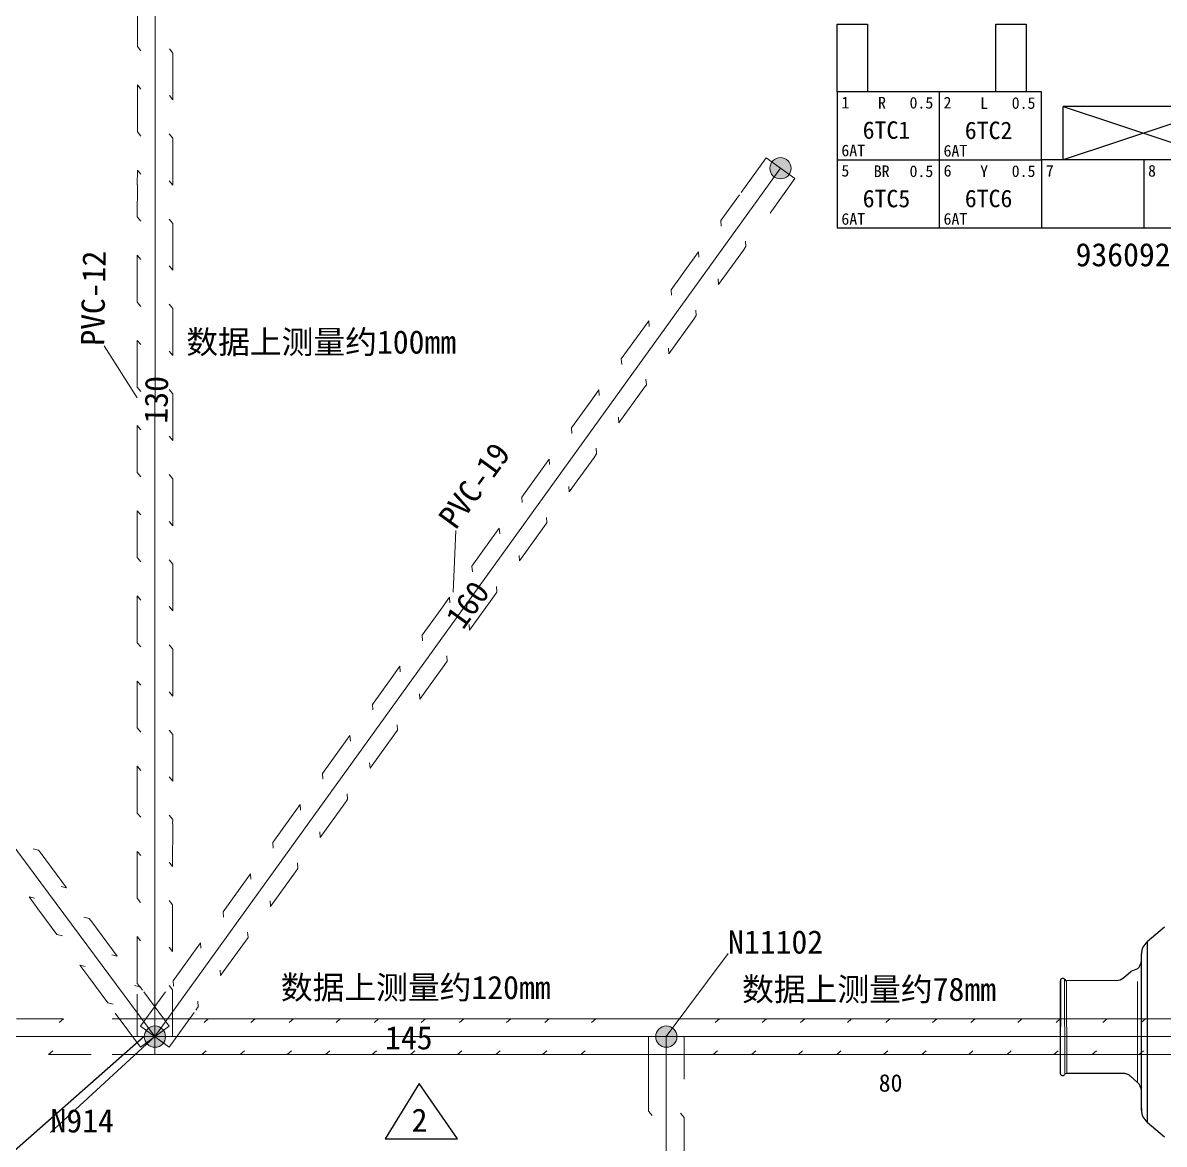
# Model space of a CAD drawing. Header units: millimetres. Extents: x 6 to 3615, y -854 to 0.
# Drawn here: x 559 to 693, y -577.8 to -446.2 of the extents above; entities that cross this region are included whole.
import ezdxf

# ---------------------------------------------------------------- set-up
doc = ezdxf.new("R2010")
doc.units = ezdxf.units.MM
doc.styles.add('4eff5b8b_Style', font='simfang.ttf')

msp = doc.modelspace()

# ---------------------------------------------------------------- hatches: boundary and pattern name
h = msp.add_hatch(color=256)
edge = h.paths.add_edge_path()
edge.add_arc((647.96, -463.22), 1.25, 0, 360)
h = msp.add_hatch(color=256)
edge = h.paths.add_edge_path()
edge.add_arc((647.96, -463.22), 1.25, 0, 360)
h = msp.add_hatch(color=256)
edge = h.paths.add_edge_path()
edge.add_arc((574.52, -565.19), 1.25, 0, 360)
h = msp.add_hatch(color=256)
edge = h.paths.add_edge_path()
edge.add_arc((574.52, -565.19), 1.25, 0, 360)
h = msp.add_hatch(color=256)
edge = h.paths.add_edge_path()
edge.add_arc((634.56, -565.19), 1.25, 0, 360)
h = msp.add_hatch(color=256)
edge = h.paths.add_edge_path()
edge.add_arc((634.56, -565.19), 1.25, 0, 360)

# ---------------------------------------------------------------- linework, layer by layer
at = {"color": 1}
msp.add_line((573.27, -565.19), (459.56, -665.19), dxfattribs=at)
at = {"linetype": 'Continuous', "lineweight": 13}
for points in [[(574.52, -565.19), (459.56, -410.19)], [(574.52, -565.19), (574.56, -415.19)], [(647.96, -463.22), (574.52, -565.19)], [(572.46, -490.19), (568.56, -484.09)], [(609.55, -512.99), (609.84, -505.77)], [(634.56, -565.19), (641.81, -555.44)], [(681.36, -569.49), (681.32, -558.49)], [(681.55, -558.63), (681.56, -569.43)], [(689.87, -570.57), (689.87, -558.71)], [(574.52, -565.19), (459.56, -565.19)], [(574.52, -565.19), (562.27, -576.44)], [(574.52, -565.19), (634.56, -565.19)], [(634.56, -565.19), (974.56, -565.19)], [(634.56, -565.19), (634.56, -720.19)]]:
    msp.add_lwpolyline(points, dxfattribs=at)
at = {"linetype": 'Continuous', "lineweight": 0}
for points in [[(572.47, -448.94), (572.47, -445.19)], [(572.47, -448.94), (572.89, -449.44)], [(576.63, -449.7), (576.22, -449.2)], [(576.63, -450.2), (576.63, -449.7)], [(576.63, -455.2), (576.63, -450.2)], [(572.47, -455.19), (572.47, -453.44)], [(572.47, -453.44), (572.89, -453.94)], [(572.47, -458.94), (572.47, -455.19)], [(576.63, -455.2), (576.22, -454.7)], [(572.47, -458.94), (572.88, -459.44)], [(576.63, -459.7), (576.21, -459.2)], [(576.63, -460.2), (576.63, -459.7)], [(576.63, -465.2), (576.63, -460.2)], [(646.27, -462.01), (643.35, -466.06)], [(649.65, -464.44), (646.27, -462.01)], [(572.46, -465.19), (572.47, -463.44)], [(572.47, -463.44), (572.88, -463.94)], [(576.63, -465.2), (576.21, -464.7)], [(649.65, -464.44), (646.73, -468.5)], [(572.46, -468.94), (572.47, -465.19)], [(640.96, -469.38), (643.15, -466.33)], [(572.46, -468.94), (572.88, -469.44)], [(576.63, -469.7), (576.21, -469.2)], [(576.62, -475.2), (576.63, -470.2)], [(576.63, -470.2), (576.63, -469.7)], [(640.96, -469.38), (641.01, -470.03)], [(640.69, -476.88), (643.61, -472.83)], [(643.61, -472.83), (643.9, -472.42)], [(643.9, -472.42), (643.86, -471.77)], [(572.46, -475.19), (572.46, -473.44)], [(572.46, -473.44), (572.88, -473.94)], [(637.31, -474.45), (638.33, -473.03)], [(638.33, -473.03), (638.38, -473.68)], [(572.46, -478.94), (572.46, -475.19)], [(576.62, -475.2), (576.21, -474.7)], [(635.12, -477.49), (637.31, -474.45)], [(640.69, -476.88), (640.64, -476.23)], [(635.12, -477.49), (635.16, -478.14)], [(572.46, -478.94), (572.88, -479.44)], [(576.62, -479.7), (576.21, -479.2)], [(576.62, -480.2), (576.62, -479.7)], [(576.62, -485.2), (576.62, -480.2)], [(634.85, -485), (637.77, -480.94)], [(637.77, -480.94), (638.06, -480.53)], [(638.06, -480.53), (638.02, -479.89)], [(631.47, -482.56), (632.49, -481.14)], [(632.49, -481.14), (632.53, -481.79)], [(572.46, -485.19), (572.46, -483.44)], [(572.46, -483.44), (572.88, -483.94)], [(629.27, -485.6), (631.47, -482.56)], [(576.62, -485.2), (576.21, -484.7)], [(634.85, -485), (634.8, -484.35)], [(572.46, -488.94), (572.46, -485.19)], [(629.27, -485.6), (629.32, -486.26)], [(572.46, -488.94), (572.88, -489.44)], [(631.92, -489.05), (632.22, -488.65)], [(632.22, -488.65), (632.17, -488)], [(576.62, -489.7), (576.21, -489.2)], [(576.62, -490.2), (576.62, -489.7)], [(576.62, -495.2), (576.62, -490.2)], [(625.62, -490.68), (626.64, -489.26)], [(626.64, -489.26), (626.69, -489.91)], [(629, -493.11), (631.92, -489.05)], [(623.43, -493.72), (625.62, -490.68)], [(629, -493.11), (628.96, -492.46)], [(572.46, -495.19), (572.46, -493.44)], [(572.46, -493.44), (572.87, -493.94)], [(623.43, -493.72), (623.47, -494.37)], [(572.45, -498.94), (572.46, -495.19)], [(576.62, -495.2), (576.2, -494.7)], [(626.08, -497.17), (626.37, -496.76)], [(626.37, -496.76), (626.33, -496.11)], [(619.78, -498.79), (620.8, -497.37)], [(620.8, -497.37), (620.84, -498.02)], [(623.16, -501.23), (626.08, -497.17)], [(572.45, -498.94), (572.87, -499.44)], [(576.62, -499.7), (576.2, -499.2)], [(576.62, -500.2), (576.62, -499.7)], [(617.58, -501.83), (619.78, -498.79)], [(576.62, -505.2), (576.62, -500.2)], [(623.16, -501.23), (623.11, -500.58)], [(617.58, -501.83), (617.63, -502.48)], [(572.45, -505.19), (572.45, -503.44)], [(572.45, -503.44), (572.87, -503.94)], [(576.62, -505.2), (576.2, -504.7)], [(620.23, -505.28), (620.53, -504.88)], [(620.53, -504.88), (620.48, -504.23)], [(572.45, -508.94), (572.45, -505.19)], [(613.93, -506.91), (614.95, -505.48)], [(614.95, -505.48), (615, -506.14)], [(617.31, -509.34), (620.23, -505.28)], [(611.74, -509.95), (613.93, -506.91)], [(572.45, -508.94), (572.87, -509.44)], [(617.31, -509.34), (617.27, -508.69)], [(576.61, -509.7), (576.2, -509.2)], [(576.61, -510.2), (576.61, -509.7)], [(576.61, -515.2), (576.61, -510.2)], [(611.74, -509.95), (611.79, -510.6)], [(614.39, -513.4), (614.68, -512.99)], [(614.68, -512.99), (614.64, -512.34)], [(572.45, -515.19), (572.45, -513.44)], [(572.45, -513.44), (572.87, -513.94)], [(608.09, -515.02), (609.11, -513.6)], [(609.11, -513.6), (609.16, -514.25)], [(611.47, -517.46), (614.39, -513.4)], [(572.45, -518.94), (572.45, -515.19)], [(576.61, -515.2), (576.2, -514.7)], [(605.9, -518.06), (608.09, -515.02)], [(611.47, -517.46), (611.42, -516.8)], [(605.9, -518.06), (605.94, -518.71)], [(572.45, -518.94), (572.86, -519.44)], [(576.61, -519.7), (576.2, -519.2)], [(576.61, -520.2), (576.61, -519.7)], [(576.61, -525.2), (576.61, -520.2)], [(608.54, -521.51), (608.84, -521.11)], [(608.84, -521.11), (608.79, -520.46)], [(602.24, -523.13), (603.27, -521.71)], [(603.27, -521.71), (603.31, -522.36)], [(605.62, -525.57), (608.54, -521.51)], [(572.45, -525.19), (572.45, -523.44)], [(572.45, -523.44), (572.86, -523.94)], [(600.05, -526.18), (602.24, -523.13)], [(572.45, -528.94), (572.45, -525.19)], [(576.61, -525.2), (576.19, -524.7)], [(605.62, -525.57), (605.58, -524.92)], [(600.05, -526.18), (600.1, -526.83)], [(572.45, -528.94), (572.86, -529.44)], [(576.61, -529.7), (576.19, -529.2)], [(602.7, -529.62), (602.99, -529.22)], [(602.99, -529.22), (602.95, -528.57)], [(576.61, -530.2), (576.61, -529.7)], [(576.61, -535.2), (576.61, -530.2)], [(596.4, -531.25), (597.42, -529.83)], [(597.42, -529.83), (597.47, -530.48)], [(599.78, -533.68), (602.7, -529.62)], [(594.21, -534.29), (596.4, -531.25)], [(599.78, -533.68), (599.73, -533.03)], [(572.44, -535.19), (572.44, -533.44)], [(572.44, -533.44), (572.86, -533.94)], [(594.21, -534.29), (594.25, -534.94)], [(572.44, -538.94), (572.44, -535.19)], [(576.61, -535.2), (576.19, -534.7)], [(597.15, -537.33), (597.1, -536.68)], [(590.55, -539.36), (591.58, -537.94)], [(591.58, -537.94), (591.62, -538.59)], [(593.93, -541.8), (596.86, -537.74)], [(596.86, -537.74), (597.15, -537.33)], [(572.44, -538.94), (572.86, -539.44)], [(576.61, -539.7), (576.19, -539.2)], [(576.6, -540.2), (576.61, -539.7)], [(588.36, -542.4), (590.55, -539.36)], [(576.6, -545.2), (576.61, -540.2)], [(593.93, -541.8), (593.89, -541.15)], [(588.36, -542.4), (588.41, -543.05)], [(560.86, -543.29), (560.23, -543.13)], [(561.16, -543.69), (560.86, -543.29)], [(564.14, -547.71), (561.16, -543.69)], [(572.44, -545.19), (572.44, -543.44)], [(572.44, -543.44), (572.86, -543.94)], [(572.44, -548.94), (572.44, -545.19)], [(576.6, -545.2), (576.19, -544.7)], [(591.3, -545.45), (591.26, -544.8)], [(584.71, -547.48), (585.73, -546.06)], [(585.73, -546.06), (585.78, -546.71)], [(588.09, -549.91), (591.01, -545.85)], [(591.01, -545.85), (591.3, -545.45)], [(564.14, -547.71), (563.51, -547.55)], [(582.52, -550.52), (584.71, -547.48)], [(560.79, -550.19), (559.75, -548.78)], [(559.75, -548.78), (560.38, -548.93)], [(572.44, -548.94), (572.85, -549.44)], [(576.6, -549.7), (576.18, -549.2)], [(588.09, -549.91), (588.04, -549.26)], [(563.02, -553.2), (560.79, -550.19)], [(576.6, -550.2), (576.6, -549.7)], [(576.6, -555.2), (576.6, -550.2)], [(582.52, -550.52), (582.56, -551.17)], [(566.82, -551.32), (566.18, -551.17)], [(567.12, -551.72), (566.82, -551.32)], [(570.09, -555.74), (567.12, -551.72)], [(563.02, -553.2), (563.66, -553.35)], [(585.46, -553.56), (585.41, -552.91)], [(572.44, -555.19), (572.44, -553.44)], [(572.44, -553.44), (572.85, -553.94)], [(578.86, -555.59), (579.89, -554.17)], [(579.89, -554.17), (579.93, -554.82)], [(582.24, -558.03), (585.17, -553.97)], [(585.17, -553.97), (585.46, -553.56)], [(570.09, -555.74), (569.46, -555.58)], [(572.43, -558.94), (572.44, -555.19)], [(576.6, -555.2), (576.18, -554.7)], [(576.67, -558.63), (578.86, -555.59)], [(566.75, -558.22), (565.71, -556.81)], [(565.71, -556.81), (566.34, -556.97)], [(568.98, -561.23), (566.75, -558.22)], [(576.67, -558.63), (576.72, -559.28)], [(582.24, -558.03), (582.2, -557.38)], [(572.78, -559.35), (572.14, -559.2)], [(572.43, -558.94), (572.85, -559.44)], [(573.07, -559.75), (572.78, -559.35)], [(572.83, -563.98), (575.75, -559.92)], [(576.19, -563.95), (573.21, -559.94)], [(576.6, -559.7), (576.18, -559.2)], [(576.6, -560.2), (576.6, -559.7)], [(568.98, -561.23), (569.61, -561.39)], [(572.43, -565.19), (572.43, -560.19)], [(576.6, -565.19), (576.6, -560.2)], [(579.61, -561.68), (579.57, -561.03)], [(572.84, -566.43), (569.86, -562.42)], [(576.21, -566.41), (579.13, -562.35)], [(579.32, -562.08), (579.61, -561.68)], [(558.29, -563.11), (562.04, -563.11)], [(562.04, -563.11), (563.79, -563.11)], [(563.79, -563.11), (563.29, -563.53)], [(574.52, -563.11), (569.52, -563.11)], [(576.21, -566.41), (572.83, -563.98)], [(576.19, -563.95), (572.84, -566.43)], [(574.52, -567.28), (574.52, -563.11)], [(574.52, -567.28), (574.52, -563.11)], [(574.52, -563.11), (579.52, -563.11)], [(579.54, -563.11), (584.54, -563.11)], [(580.79, -563.11), (580.29, -563.53)], [(584.54, -563.11), (589.54, -563.11)], [(586.29, -563.11), (585.79, -563.53)], [(589.54, -563.11), (594.54, -563.11)], [(590.79, -563.11), (590.29, -563.53)], [(594.54, -563.11), (599.54, -563.11)], [(596.29, -563.11), (595.79, -563.53)], [(599.54, -563.11), (604.54, -563.11)], [(600.79, -563.11), (600.29, -563.53)], [(604.54, -563.11), (609.54, -563.11)], [(606.29, -563.11), (605.79, -563.53)], [(609.54, -563.11), (614.54, -563.11)], [(610.79, -563.11), (610.29, -563.53)], [(614.54, -563.11), (619.54, -563.11)], [(616.29, -563.11), (615.79, -563.53)], [(619.54, -563.11), (624.54, -563.11)], [(620.79, -563.11), (620.29, -563.53)], [(624.54, -563.11), (629.54, -563.11)], [(626.29, -563.11), (625.79, -563.53)], [(639.56, -563.11), (629.54, -563.11)], [(639.56, -563.11), (644.56, -563.11)], [(640.81, -563.11), (640.31, -563.53)], [(644.56, -563.11), (649.56, -563.11)], [(646.31, -563.11), (645.81, -563.53)], [(649.56, -563.11), (654.56, -563.11)], [(650.81, -563.11), (650.31, -563.53)], [(654.56, -563.11), (659.56, -563.11)], [(656.31, -563.11), (655.81, -563.53)], [(659.56, -563.11), (664.56, -563.11)], [(660.81, -563.11), (660.31, -563.53)], [(664.56, -563.11), (669.56, -563.11)], [(666.31, -563.11), (665.81, -563.53)], [(669.56, -563.11), (674.56, -563.11)], [(670.81, -563.11), (670.31, -563.53)], [(674.56, -563.11), (679.56, -563.11)], [(676.31, -563.11), (675.81, -563.53)], [(679.56, -563.11), (684.56, -563.11)], [(680.81, -563.11), (680.31, -563.53)], [(684.56, -563.11), (689.56, -563.11)], [(686.31, -563.11), (685.81, -563.53)], [(689.56, -563.11), (694.56, -563.11)], [(690.81, -563.11), (690.31, -563.53)], [(576.6, -565.19), (572.43, -565.19)], [(636.64, -565.19), (632.48, -565.19)], [(632.48, -565.19), (632.48, -570.19)], [(636.64, -565.19), (636.65, -570.19)], [(562.04, -567.28), (562.54, -566.86)], [(562.04, -567.28), (567.04, -567.28)], [(574.52, -567.28), (569.52, -567.28)], [(574.52, -567.28), (579.52, -567.28)], [(579.54, -567.28), (584.54, -567.28)], [(580.04, -567.28), (580.54, -566.86)], [(584.54, -567.28), (585.04, -566.86)], [(584.54, -567.28), (589.54, -567.28)], [(589.54, -567.28), (594.54, -567.28)], [(590.04, -567.28), (590.54, -566.86)], [(594.54, -567.28), (595.04, -566.86)], [(594.54, -567.28), (599.54, -567.28)], [(599.54, -567.28), (604.54, -567.28)], [(600.04, -567.28), (600.54, -566.86)], [(604.54, -567.28), (605.04, -566.86)], [(604.54, -567.28), (609.54, -567.28)], [(609.54, -567.28), (614.54, -567.28)], [(610.04, -567.28), (610.54, -566.86)], [(614.54, -567.28), (615.04, -566.86)], [(614.54, -567.28), (619.54, -567.28)], [(619.54, -567.28), (624.54, -567.28)], [(620.04, -567.28), (620.54, -566.86)], [(624.54, -567.28), (625.04, -566.86)], [(624.54, -567.28), (629.54, -567.28)], [(639.56, -567.28), (629.54, -567.28)], [(639.56, -567.28), (644.56, -567.28)], [(640.06, -567.28), (640.56, -566.86)], [(644.56, -567.28), (645.06, -566.86)], [(644.56, -567.28), (649.56, -567.28)], [(649.56, -567.28), (654.56, -567.28)], [(650.06, -567.28), (650.56, -566.86)], [(654.56, -567.28), (655.06, -566.86)], [(654.56, -567.28), (659.56, -567.28)], [(659.56, -567.28), (664.56, -567.28)], [(660.06, -567.28), (660.56, -566.86)], [(664.56, -567.28), (665.06, -566.86)], [(664.56, -567.28), (669.56, -567.28)], [(669.56, -567.28), (674.56, -567.28)], [(670.06, -567.28), (670.56, -566.86)], [(674.56, -567.28), (675.06, -566.86)], [(674.56, -567.28), (679.56, -567.28)], [(679.56, -567.28), (684.56, -567.28)], [(680.06, -567.28), (680.56, -566.86)], [(684.56, -567.28), (685.06, -566.86)], [(684.56, -567.28), (689.56, -567.28)], [(689.56, -567.28), (694.56, -567.28)], [(690.06, -567.28), (690.56, -566.86)], [(632.48, -573.94), (632.48, -570.19)], [(632.48, -573.94), (632.9, -574.44)], [(636.65, -574.69), (636.23, -574.19)], [(636.65, -575.19), (636.65, -574.69)], [(636.65, -580.19), (636.64, -575.19)]]:
    msp.add_lwpolyline(points, dxfattribs=at)
at = {"linetype": 'Continuous', "lineweight": 30}
for points in [[(714.6, -470.24), (702.6, -470.24), (702.6, -462.24), (678.6, -462.24), (678.6, -454.25), (654.6, -454.25), (654.6, -446.3), (658.16, -446.3), (658.16, -454.25)], [(673.25, -454.25), (673.25, -446.3), (676.8, -446.3), (676.8, -454.25)], [(654.6, -454.25), (654.6, -462.24), (666.6, -462.24), (666.6, -470.24), (678.6, -470.24)], [(666.6, -454.25), (666.6, -462.24), (678.6, -462.24), (678.6, -470.24), (690.6, -470.24)], [(700.04, -455.99), (681.16, -462.24), (681.16, -455.99), (700.04, -462.24), (700.04, -455.99), (681.16, -455.99)], [(654.6, -462.24), (654.6, -470.24), (666.6, -470.24)], [(690.6, -462.24), (690.6, -470.24), (702.6, -470.24)], [(693.05, -552.35), (690.99, -554.07), (690.99, -575.22), (693.05, -576.94)], [(690.33, -573.63), (690.33, -573.82), (690.33, -555.47)], [(689.86, -557.24), (689.07, -557.53)], [(680.82, -558.64), (680.81, -569.5)], [(680.82, -569.49), (680.82, -558.64)], [(687.39, -558.6), (681.55, -558.63)], [(688.22, -558.27), (689.07, -557.53)], [(605.56, -570.69), (601.56, -577.19), (610.06, -577.19), (605.56, -570.69)], [(688.1, -569.5), (681.55, -569.5)], [(689.03, -569.83), (689.87, -570.57)]]:
    msp.add_lwpolyline(points, dxfattribs=at)
at = {"linetype": 'Continuous', "lineweight": 13}
for centre in [(647.96, -463.22), (647.96, -463.22), (647.96, -463.22), (647.96, -463.22), (574.52, -565.19), (574.52, -565.19), (574.52, -565.19), (574.52, -565.19), (634.56, -565.19), (634.56, -565.19), (634.56, -565.19), (634.56, -565.19)]:
    msp.add_circle(centre, 1.25, dxfattribs=at)
at = {"linetype": 'Continuous', "lineweight": 30}
for centre, radius, start, end in [((692.13, -555.47), 1.8, 129, -180), ((688.98, -556.22), 1.35, -49, -1), ((681.09, -558.62), 0.27, 30, -180), ((681.56, -558.35), 0.274, -149, -90), ((687.33, -557.24), 1.36, -89, -49), ((681.08, -569.5), 0.27, -180, -30), ((681.55, -569.78), 0.275, 90, 149), ((688.14, -570.85), 1.35, 49, 89), ((688.98, -571.59), 1.35, 1, 49), ((692.13, -573.82), 1.8, -180, -129)]:
    msp.add_arc(centre, radius, start, end, dxfattribs=at)

# ---------------------------------------------------------------- texts
at = {"linetype": 'Continuous', "style": '4eff5b8b_Style'}
for s, height, p in [('1', 1.37, (655.11, -456.2)), ('R', 1.37, (659.41, -456.22)), ('0.5', 1.367, (663.11, -456.22)), ('2', 1.37, (667.1, -456.21)), ('L', 1.37, (671.4, -456.25)), ('0.5', 1.367, (675.1, -456.25)), ('6TC1', 2.051, (657.61, -459.77)), ('6TC2', 2.051, (669.6, -459.8)), ('6AT', 1.367, (655.11, -461.82)), ('6AT', 1.367, (667.1, -461.85)), ('5', 1.37, (655.11, -464.2)), ('BR', 1.367, (658.91, -464.26)), ('0.5', 1.367, (663.11, -464.26)), ('6', 1.37, (667.11, -464.2)), ('Y', 1.37, (671.4, -464.25)), ('0.5', 1.367, (675.1, -464.25)), ('7', 1.37, (679.11, -464.21)), ('8', 1.37, (691.11, -464.21)), ('6TC5', 2.051, (657.61, -467.81)), ('6TC6', 2.051, (669.6, -467.8)), ('6AT', 1.367, (655.11, -469.86)), ('6AT', 1.367, (667.1, -469.85)), ('936092-1', 2.734, (682.6, -474.74)), ('N11102', 2.734, (641.81, -555.44)), ('145', 2.734, (601.54, -566.69)), ('80', 2.051, (659.49, -571.65)), ('N914', 2.734, (562.27, -576.44)), ('2', 2.73, (604.66, -576.36))]:
    msp.add_text(s, height=height, dxfattribs=at).set_placement(p)
for s, rotation, p in [('PVC-12', -271, (568.56, -484.09)), ('130', -271, (575.99, -493.22)), ('PVC-19', -306, (609.84, -505.78)), ('160', -306, (610.69, -517.52))]:
    msp.add_text(s, height=2.734, rotation=rotation, dxfattribs=at).set_placement(p)
at = {"color": 1, "linetype": 'Continuous', "style": '4eff5b8b_Style'}
for s, height, p in [('数据上测量约100mm', 2.7344, (578.21, -484.99)), ('数据上测量约120mm', 2.7344, (589.3, -560.78)), ('数据上测量约78mm', 2.734, (643.45, -560.99))]:
    msp.add_text(s, height=height, dxfattribs=at).set_placement(p)

doc.saveas('drawing.dxf')
